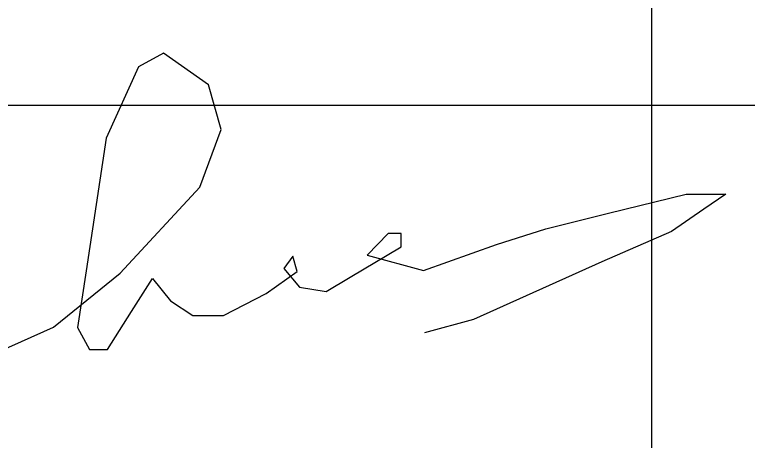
# Model space of a CAD drawing. Header units: millimetres. Extents: x 806395 to 1617731, y -246149 to 193681.
# Drawn here: x 1602865 to 1603740, y -211338 to -210830 of the extents above; entities that cross this region are included whole.
import ezdxf

# ---------------------------------------------------------------- set-up
doc = ezdxf.new("R2010")
doc.units = ezdxf.units.MM

# ---------------------------------------------------------------- blocks, each defined once
blk = doc.blocks.new('vververvg')
at = {"lineweight": 25, "ltscale": 15}
for p, q in [((1603626.36, -50104.72), (1603626.36, -44360.91)), ((1597890.3, -46968.89), (1604673.79, -46968.89))]:
    blk.add_line(p, q, dxfattribs=at)
at = {"color": 7, "lineweight": 30}
blk.add_lwpolyline([(1602847.17, -47262.35), (1602912.31, -47233.47), (1602991.77, -47169.11), (1603086.99, -47066.43), (1603112.34, -46997.97), (1603097.27, -46944.57), (1603043.83, -46906.91), (1603013.69, -46923.34), (1602975.33, -47008.23), (1602951.35, -47166.38), (1602941.09, -47234.05), (1602955.46, -47260.17), (1602976.7, -47260.17), (1603005.47, -47214.98), (1603030.61, -47175.51), (1603052.05, -47201.97), (1603078.77, -47219.77), (1603115.08, -47219.77), (1603166.23, -47193.55), (1603203.13, -47166.97), (1603197.98, -47148.96), (1603187.25, -47163.54), (1603205.7, -47185.84), (1603237.88, -47190.98), (1603266.2, -47173.83), (1603327.13, -47137.81), (1603327.13, -47121.95), (1603311.68, -47121.95), (1603286.8, -47147.67), (1603353.73, -47166.11), (1603440.73, -47135.03), (1603499.63, -47116.22), (1603574.54, -47097.72), (1603667.18, -47074.84), (1603714.45, -47074.84), (1603688.19, -47092.99), (1603649.73, -47119.56), (1603566.36, -47155.8), (1603413.54, -47224.31), (1603355.02, -47240.14)], dxfattribs=at)

msp = doc.modelspace()

# ---------------------------------------------------------------- block references
at = {"xscale": 0.9998965338851526, "yscale": 0.9998965338851526, "zscale": 0.9998965338851526}
msp.add_blockref('vververvg', (164.32, -163973.739), dxfattribs=at)

doc.saveas('drawing.dxf')
